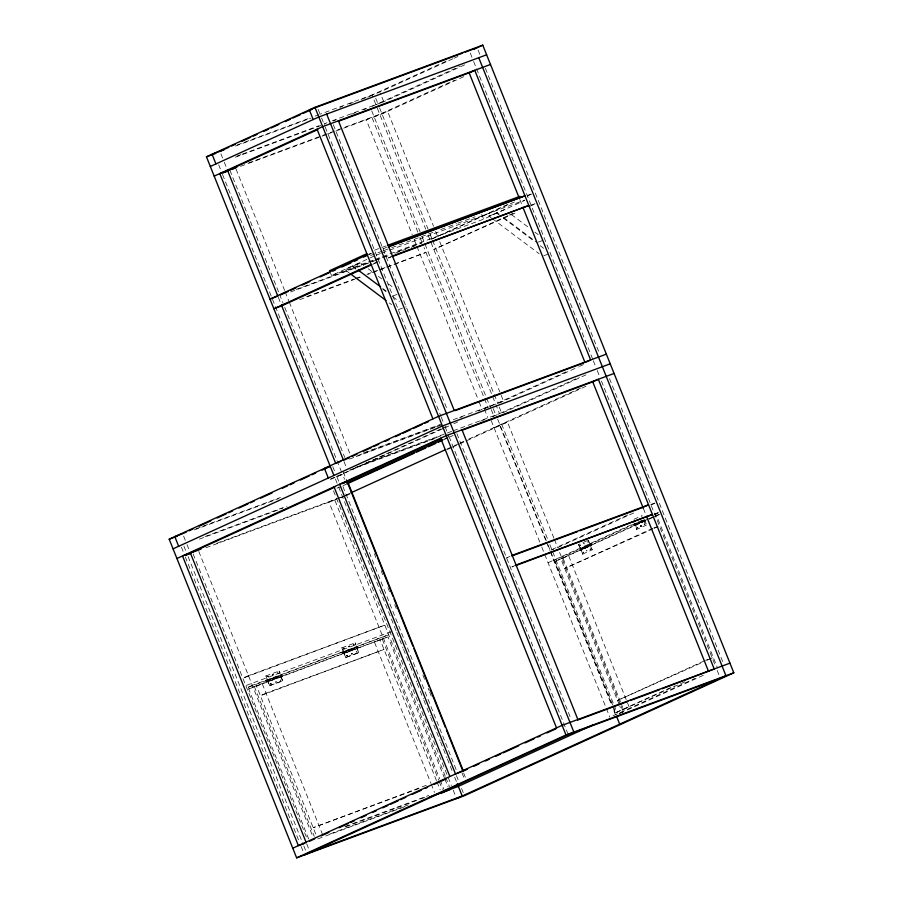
<?xml version="1.0" encoding="UTF-8"?>
<svg xmlns="http://www.w3.org/2000/svg" width="903" height="903" viewBox="0 0 903 903"><rect width="100%" height="100%" fill="white"/><g stroke="black" fill="none" stroke-linecap="round" stroke-linejoin="round"><path stroke-width="0.68" stroke-dasharray="4.51 3.39" d="M266.611 680.636C267.581 679.225 267.683 683.797 266.52 680.681M281.51 676.099C282.989 677.34 281.691 673.751 281.014 675.105M342.756 653.332L342.768 652.35M357.611 648.185C355.5 645.193 360.105 648.207 357.554 648.083M580.178 545.096C581.464 545.322 579.658 544.859 580.347 545.536M583.045 552.173C584.602 553.652 582.83 550.785 583.552 552.828M586.419 550.728C586.837 551.281 587.661 550.401 586.589 550.819M589.998 549.43L590.212 549.43M637.157 527.578L638.037 528.041L637.45 527.217M637.574 527.894L637.8 528.086M640.825 525.997C642.428 524.666 640.487 527.837 640.961 525.614M641.581 516.776L642.191 517.001M644.178 524.451L644.742 524.688L644.268 524.237M644.415 524.632L645.114 524.745L644.528 524.169M267.762 676.415L268.293 676.279M270.652 683.729C270.708 681.979 270.042 685.716 271.306 683.74M270.832 683.921L270.9 684.113M273.338 674.755C271.476 676.347 273.316 672.916 272.92 675.049M276.092 682.307L276.047 681.652L275.866 682.205M276.16 681.765L275.596 682.07M277.605 672.837L278.124 673.243M280.494 680.083L280.968 680.591M280.675 680.264L280.923 679.925M344.325 648.715L343.93 647.948M349.382 646.582L348.784 646.729M351.82 653.479C352.825 655.194 350.104 653.298 352.204 653.58M353.649 644.663C354.653 645.701 352.396 643.918 354.258 644.9M354.179 645.058L353.773 644.302M356.843 652.203L356.335 651.605L357.091 652.045M581.476 549.95C577.807 549.476 583.564 547.218 581.182 550.085L591.126 545.559L589.851 545.13L590.483 543.945M587.164 540.683L578.575 544.565L582.841 554.07L580.448 548.629M581.555 549.521L590.934 544.723L590.302 544.362L580.945 548.629L581.295 549.532M590.889 545.322L590.743 544.148M590.031 544.17L591.036 544.012L590.991 545.593M591.533 544.938L590.833 545.683M635.272 524.112C636.028 527.431 631.987 523.447 635.283 524.124M635.87 524.53L635.249 525.377L634.628 524.914M640.317 521.449L641.333 522.656L641.062 521.031M281.51 676.257C280.19 677.972 280.461 673.198 281.567 676.155M583.609 543.335C584.06 544.611 584.196 542.443 584.162 543.99M587.943 541.744L587.232 542.048M590.291 548.911C590.483 550.751 590.923 547.647 590.336 549.272M640.882 526.438L640.904 525.862M273.282 674.902L273.214 674.733M271.295 683.898L270.765 683.673M344.28 648.817L343.512 648.106L344.314 648.636M346.842 655.668C348.027 655.465 345.578 656.221 347.17 655.296M347.17 656.063L347.17 655.454M352.091 653.637L352.125 654.054M580.268 548.99L580.832 548.347M590.19 544.17L590.946 545.593M634.504 523.966L634.696 525.151M644.539 519.62L635.001 524.033L635.847 524.666M640.622 521.471L641.22 522.363L641.164 521.37M635.667 524.011L635.61 524.925L645.205 520.399M644.482 520.534L645.51 520.5M640.678 525.918L640.983 526.438L640.927 525.851M267.13 681.878L265.73 681.618L266.532 680.467M277.695 672.645L278.147 672.983M590.641 543.933L591.217 545.412M634.922 523.695L635.373 525.128M642.338 520.342L643.026 521.832L643.286 520.376M343.106 653.761L343.016 652.18L343.772 652.18L343.964 653.49L342.688 653.953L341.774 653.445L341.989 652.53L357.182 647.158M267.694 681.472L267.277 680.422L267.694 681.472L267.277 680.422L280.833 675.816M280.81 676.607L280.393 675.568L280.291 676.234M356.854 648.433L356.437 647.395L356.764 648.456L356.437 647.395L343.321 652.248C343.038 654.393 344.833 652.079 342.801 652.113M356.73 646.954L356.685 648.173L357.486 648.275L356.448 647.079L356.279 648.331L357.43 648.32M344.438 648.241L343.941 648.422M348.806 646.288C350.499 647.62 346.887 646.48 349.19 646.232M590.697 543.899L591.973 544.261L591.273 545.401M638.827 522.239L639.538 523.074L638.669 522.577M645.521 520.726C640.69 519.496 650.262 531.178 644.798 520.975M446.251 61.133L372.025 94.996L375.885 104.646M452.843 58.797L379.892 92.072L320.43 114.105M454.119 58.221L457.956 56.471M372.521 106.182L459.616 66.45M381.506 102.761L466.208 64.124M374.135 116.859L454.548 80.186M463.69 76.687L382.003 113.947L343.727 128.136M368.729 254.736L371.291 253.574M386.371 247.377L382.996 248.912L386.935 247.456M329.595 270.686L331.525 275.517L375.14 255.628M349.145 272.864L344.675 269.523L360.478 262.987L363.83 265.493M372.6 264.398L378.989 261.475L372.442 263.913M392.478 256L386.856 258.563L390.796 257.107M419.85 243.776L422.096 242.749L394.555 252.953M508.028 204.225L429.963 239.837L514.608 201.888M527.408 196.053L531.246 194.303M491.13 217.758L488.907 216.077L504.709 209.541L506.933 211.223M375.174 259.342L483.624 219.158L524.666 200.443M508.05 215.636L433.824 249.488L517.193 212.137M509.326 215.049L513.164 213.3M529.993 206.29L535.118 203.965M484.38 408.438L487.755 406.903L424.026 247.58M440.912 428.948L334.753 477.371L337.169 483.398M442.188 428.361L448.588 425.448M490.002 406.553L566.587 371.618M330.408 479.459L443.666 428.361M444.942 427.785L448.78 426.024M453.893 423.699L457.731 421.949M498.998 403.122L578.281 366.957M579.557 366.37L583.383 364.631M444.773 438.598L448.96 436.691M492.677 416.746L579.399 377.194M343.117 485.645L346.481 484.11M443.012 440.077L453.227 435.415M585.968 374.869L501.729 413.292L498.84 406.045M339.438 498.072L344.562 495.724M345.849 495.137L349.698 493.388M447.177 448.926L458.713 443.655M459.999 443.068L463.849 441.319M468.973 438.982L580.561 388.076M346.018 495.736L350.353 493.76L345.104 495.702M447.346 449.513L451.195 447.764M452.471 447.177L587.153 385.75M509.958 556.372L506.594 557.907L510.522 556.451M267.367 680.128L266.024 675.907L269.591 685.693L267.954 680.738L267.051 680.23L267.807 681.754L281.07 676.753L281.059 675.873L280.088 675.5L282.707 680.839L269.591 685.693M282.707 680.839L279.129 671.053L280.472 675.275M516.064 565.007L510.455 567.558L513.073 566.587M627.799 514.958L549.814 550.537L553.742 549.08M557.682 547.624L634.391 512.633M651.007 505.048L654.844 503.298M308.657 838.966L248.675 688.989L254.285 686.427L388.019 636.875L444.355 777.72M267.785 680.806L267.186 681.088L281.059 675.873M343.411 651.955C337.53 636.096 350.669 668.942 343.998 653.433L357.114 648.568L358.751 652.666L345.635 657.519M358.751 652.666L355.184 642.868L356.527 647.09M633.985 519.293L642.168 515.557M343.829 652.632L343.23 652.914L357.114 647.699M356.335 648.049L356.945 647.778M548.065 562.75L634.222 523.458M655.183 513.886L657.734 512.723M642.564 520.184L561.542 557.275L553.674 560.199M654.867 514.71L657.429 513.536M248.675 688.989L388.019 636.875M580.922 549.893L580.505 549.396L590.934 544.723L580.731 549.306M634.741 524.654L644.324 520.297L644.81 520.749M634.978 524.564L645.182 519.981M612.629 704.837L555.255 561.373L648.027 519.056M645.363 520.817L634.865 525.14M555.255 561.373L647.722 519.868M648.997 519.293L658.885 514.778M582.435 554.216L592.199 549.803L590.562 545.717M633.296 521.031L636.671 529.474L646.435 525.061M652.632 528.379L564.725 568.472L652.858 528.944M654.133 528.368L657.96 526.618M704.148 660.928L617.505 700.446L701.823 662.655M706.914 660.33L713.291 657.429L709.352 658.885M613.148 706.135L615.756 712.659L674.225 685.987M615.756 712.659L685.298 681.607M613.058 715.797L695.152 678.345M619.65 713.46L626.061 710.537M627.337 709.95L704.295 674.846M237.173 144.954L309.853 118.033M315.147 116.069L319.109 114.602M235.525 146.049L310.858 118.135M339.923 107.367L342.564 106.385M349.179 103.935L353.141 102.468M361.065 99.533L366.358 97.569M367.679 97.084L372.962 95.131M237.026 156.106L241.033 154.616M242.309 154.142L319.019 125.72M324.29 123.767L326.954 122.774M332.214 120.833L383.752 101.734L380.377 93.28M235.378 157.19L325.283 123.88M333.218 120.946L335.893 119.952M351.719 114.083L355.726 112.593M363.604 109.681L366.313 108.676M248.822 162.822L387.613 111.385L433.542 226.224M240.559 166.355L326.525 134.502M327.845 134.016L334.46 131.567M335.792 131.07L342.395 128.621M374.485 250.21L386.394 245.808M368.582 254.251L371.201 253.28M527.228 195.466L531.156 194.01M370.591 255.504L382.5 251.09M383.82 250.594L390.435 248.144M391.755 247.659L435.404 231.484M440.687 229.531L447.301 227.082M448.622 226.585L456.557 223.651M457.889 223.154L475.08 216.788M376.416 255.041L380.389 253.574M381.709 253.077L388.324 250.628M389.644 250.142L524.541 200.161M360.478 262.987L352.61 265.9L355.963 268.405M488.907 216.077L496.763 213.164L498.998 214.835M331.525 275.517L373.853 259.838M296.229 289.389L368.334 262.671M369.643 262.186L373.582 260.73M374.892 260.233L389.317 254.894M290.608 291.951L374.531 260.854M375.84 260.369L382.387 257.942M383.707 257.457L390.254 255.03M395.503 253.077L405.989 249.194M411.237 247.253L415.166 245.797M531.088 205.128L535.016 203.672M306.648 296.613L353.841 279.129M355.15 278.643L361.708 276.205M366.957 274.264L372.194 272.322M373.515 271.837L385.31 267.469M386.619 266.983L425.956 252.411L367.893 274.399M299.717 299.661L354.789 279.253M356.098 278.767L362.656 276.341M392.805 296.015L399.363 293.577M538.346 242.083L544.893 239.656M398.268 309.661L406.136 306.749M543.798 255.741L549.047 253.799M363.367 452.99L442.718 423.586M453.295 419.669L503.479 401.079L500.352 393.245M357.757 455.552L439.75 425.166M459.548 417.829L462.234 416.836M478.105 410.955L482.067 409.488L478.488 400.334M484.663 408.528L491.266 406.079M349.54 459.074L354.834 457.121M356.154 456.625L435.438 427.254M436.759 426.758L440.72 425.29M365.907 463.137L451.872 431.284M453.193 430.799L499.483 413.642L427.729 234.272M355.003 467.664L442.289 435.314M480.588 421.125L485.938 419.15M349.438 470.203L435.336 438.373M195.94 528.797L280.517 497.463M330.735 478.861L342.621 474.447L344.551 479.279M194.292 529.892L278.869 498.558M493.986 427.57L501.854 424.658L547.782 539.486M205.049 536.517L287.041 506.131M199.428 539.08L282.752 508.208M336.943 488.128L340.871 486.672M216.844 543.234L342.485 496.673M205.94 547.749L336.875 499.235M340.803 497.779L344.743 496.323M650.815 504.461L654.743 503.005M654.675 514.123L658.614 512.667M659.63 514.213L648.772 518.717L651.39 517.746M578.575 544.565L580.618 548.505M652.711 517.261L656.639 515.805L717.151 667.08M636.671 529.474L635.452 523.593M592.199 549.803L587.921 540.299M653.941 527.883L657.881 526.426M265.73 676.042L279.129 671.053M341.774 647.869L355.184 642.868M246.361 685.366L393.155 630.971M266.757 680.298L280.686 675.139M269.884 685.569L283 680.704M345.928 657.384L359.044 652.53M705.424 660.341L708.042 659.371M623.33 711.778L615.462 714.691L612.336 706.868M426.306 785.305L313.183 827.701L419.387 788.342M344.946 826.538L428.857 795.441M345.894 826.663L419.319 799.46M420.629 798.974L427.187 796.548M330.058 833.898L409.409 804.494M317.833 838.91L324.448 836.46M325.769 835.964L405.131 806.571M343.648 653.309C342.892 650.262 344.438 654.81 342.88 653.422M638.816 521.9L639.742 523.277L638.41 522.51M645.69 520.625L644.765 520.286M634.877 523.954L634.538 524.756M590.472 545.412L590.302 544.362L590.088 545.04M580.629 548.697L579.647 549.611L580.753 549.938M590.37 544.046L591.036 544.148M580.719 548.437L581.588 549.476L580.494 549.792M351.865 654.111L351.741 653.377M268.236 676.234L267.401 676.652L268.304 676.765M635.159 523.717L635.825 524.508M511.403 214.564L528.153 227.104M534.847 232.127L538.199 234.633M496.842 212.465L499.066 214.135M503.535 217.476L537.025 242.568M503.468 218.187L534.723 241.598M540.31 245.785L543.662 248.291M492.248 218.594L539.147 253.72M368.3 268.846L372.758 272.187M378.346 276.363L381.698 278.88M388.392 283.892L393.979 288.08M382.759 288.486L386.112 290.992M352.542 266.611L355.895 269.117M382.691 289.186L386.032 291.692M392.737 296.715L399.431 301.737M389.34 302.979L391.563 304.65M581.509 548.866L580.945 548.629L581.363 549.667M354.258 648.614C352.836 647.733 354.529 650.589 354.326 648.749M346.459 651.661C345.262 650.273 346.244 653.501 346.504 651.797M278.282 676.923C277.074 675.546 278.056 678.763 278.316 677.058M269.805 680.117C270.956 681.528 270.065 678.266 269.76 679.97M478.127 50.128L480.057 54.948M485.408 68.323L599.705 354.1M609.514 378.628L723.292 663.095M470.26 53.04L472.675 59.079M473.635 61.483L593.079 360.116M593.361 360.828L595.777 366.866M597.222 370.49L599.366 375.829M601.454 381.066L715.097 665.184M717.196 670.421L720.334 678.277M519.778 199.428L522.385 205.952M643.365 508.423L645.972 514.947M481.694 214.338L483.624 219.158M588.327 540.141L589.964 544.238M435.63 231.439L437.718 236.654M439.761 241.744L499.833 391.936M563.122 558.46L620.496 701.913M621.016 703.223L623.623 709.747M553.923 538.233L507.463 422.096L499.596 425.008L546.055 541.145M554.442 539.531L557.569 547.365M559.612 552.455L622.81 710.469M619.289 704.882L560.865 558.822L568.732 555.898L629.233 707.184L621.366 710.097L619.808 706.191M375.727 98.258L378.143 104.296M379.587 107.908L427.932 228.775M430.02 234.001L432.108 239.216M432.627 240.525L497.35 402.332M377.341 108.27L425.685 229.136M549.871 544.701L613.543 703.9M614.074 705.209L617.2 713.031M497.677 419.116L547.421 543.493M547.952 544.802L612.889 707.162M613.408 708.471L616.027 715.018M493.23 408.607L496.119 415.854M546.575 542.443L549.701 550.277M550.232 551.586L611.816 705.559M371.731 110.832L420.064 231.699M422.119 236.834L490.724 408.348M491.255 409.657L493.873 416.204M417.818 232.048L371.889 117.221L366.268 119.783L412.197 234.611M419.906 237.263L421.983 242.489M491.176 420.527L541.269 545.796M541.8 547.094L609.852 717.253M484.392 409.104L487.778 417.558M414.285 239.826L416.373 245.052M416.904 246.35L477.969 399.024M333.309 124.682L447.617 410.459M456.907 433.677L571.204 719.454M318.161 109.398L320.091 114.218M321.581 117.943L324.73 125.799M325.249 127.109L440.991 416.464M441.274 417.186L443.204 422.017M445.134 426.837L448.836 436.104M449.039 436.6L568.247 734.636M236.044 169.053L284.592 290.405M285.111 291.714L288.757 300.846M289.287 302.144L350.353 454.819M229.915 170.306L278.971 292.967M279.501 294.265L283.023 303.081M284.716 307.313L344.743 457.381M220.896 153.758L222.827 158.589M224.283 162.213L227.658 170.656M278.35 297.392L280.901 303.758M344.009 461.557L346.425 467.585M343.208 471.908L346.346 479.764M463.657 773.047L465.756 778.284M218.673 164.775L222.375 174.042M222.567 174.527L341.774 472.562M374.361 553.787L375.919 557.704M381.145 570.752L382.703 574.669M387.929 587.718L389.498 591.634M394.713 604.683L396.282 608.588M422.897 675.139L425.505 681.663M428.112 688.188L429.162 690.806M429.681 692.104L431.25 696.021M462.043 773.013L464.131 778.228M342.937 486.536L456.715 771.004M332.789 466.67L334.72 471.501M337.011 477.01L338.941 481.841M456.433 775.564L458.521 780.79M461.568 788.421L463.499 793.252M338.625 487.022L396.236 631.084M396.767 632.382L403.02 648.049M403.551 649.347L409.804 665.014M410.334 666.312L416.599 681.968M417.118 683.278L419.726 689.802M420.245 691.111L423.383 698.933M423.902 700.243L426.509 706.767M427.029 708.065L430.167 715.898M430.686 717.208L433.293 723.732M433.812 725.03L440.077 740.697M440.608 741.995L446.861 757.651M447.391 758.96L452.606 772.009M454.694 777.235L456.783 782.449M333.489 490.792L349.924 531.856M350.443 533.165L356.708 548.821M357.227 550.13L451.365 785.486M453.216 790.125L456.117 797.372M445.258 776.23L334.618 499.596L329.008 502.158L439.648 778.792M445.789 777.539L449.434 786.671M444.874 779.029L448.001 786.852M440.167 780.09L443.824 789.233M382.409 639.437L438.745 780.282M439.264 781.58L442.391 789.414M436.488 780.632L380.152 639.787L374.542 642.349L430.878 783.194M437.007 781.942L440.179 789.865M431.182 783.973L434.569 792.428M322.653 834.79L262.152 683.515L256.542 686.077L317.043 837.352M254.285 686.427L314.267 836.404M198.784 551.428L312.562 835.885M193.163 553.979L306.422 837.149M183.636 536.134L185.566 540.965M187.011 544.588L189.653 551.18M306.738 843.921L309.153 849.96M183.907 546.123L186.007 551.361M188.095 556.598L303.306 844.644M303.837 845.953L305.925 851.19M181.401 547.139L183.817 553.178M185.296 556.903L299.604 842.668M301.128 846.483L303.543 852.522M269.546 679.564C270.166 682.758 271.351 678.255 269.546 679.564M272.175 678.582C272.785 681.788 273.97 677.284 272.175 678.582M272.367 678.74L273.011 679.474L272.367 678.74M274.794 677.611C275.404 680.817 276.589 676.313 274.794 677.611M274.986 677.758L275.629 678.503L274.986 677.758M277.413 676.64C278.011 679.835 279.241 675.354 277.413 676.64M345.589 651.379C346.188 654.573 347.418 650.092 345.589 651.379M348.219 650.408C348.829 653.603 350.014 649.099 348.219 650.408M348.411 650.555L349.055 651.3L348.411 650.555M350.838 649.438C351.448 652.632 352.633 648.128 350.838 649.438M351.03 649.584L351.673 650.329L351.03 649.584M353.457 648.467C354.078 651.661 355.263 647.158 353.457 648.467M582.333 547.895C582.898 551.214 584.76 546.349 582.333 547.895M582.582 548.042L583.417 548.674L582.582 548.042M584.207 547.049C584.772 550.356 586.634 545.491 584.207 547.049M584.444 547.184L585.291 547.816L584.444 547.184M586.081 546.191C586.645 549.509 588.508 544.644 586.081 546.191M586.318 546.326L587.164 546.958L586.318 546.326M587.943 545.344C588.508 548.652 590.37 543.787 587.943 545.344M588.192 545.48L589.027 546.112L588.192 545.48M636.581 523.153C637.146 526.472 639.008 521.607 636.581 523.153M636.818 523.3L637.665 523.921L636.818 523.3M642.428 520.738L643.275 521.37L642.428 520.738M248.46 675.647L242.851 678.209L384.825 625.124L248.46 675.647M252.332 685.309L246.722 687.86L388.685 634.775L252.332 685.309M266.013 693.165L260.403 695.728L384.012 649.449L266.013 693.165"/><path stroke-width="1.35" d="M333.907 475.475L206.46 156.817L314.944 107.333L482.766 45.15L733.812 672.803L464.469 795.667L296.635 857.85L169.188 539.193L438.531 416.328L606.365 354.145M219.937 151.343L228.899 147.257M231.45 146.094L235.288 144.345M241.688 141.421L250.65 137.335M253.212 136.172L257.05 134.423M263.45 131.499L268.563 129.163M271.126 128L278.801 124.49M285.201 121.578L290.326 119.241M292.888 118.067L300.564 114.568M303.126 113.406L312.077 109.319M210.32 166.479L318.804 116.995L486.627 54.801M473.319 49.462L477.156 47.712L465.259 52.114M478.285 47.193L482.766 45.15M214.18 176.13L322.664 126.646L490.498 64.463M223.165 172.71L317.777 129.558M232.161 169.279L235.525 167.744M329.595 270.686L366.799 253.72M367.261 254.736L269.997 299.107L277.864 296.195M280.427 295.021L288.102 291.522M290.664 290.348L295.789 288.012M302.189 285.1L309.864 281.601M320.102 276.928L329.064 272.841M332.902 271.092L335.464 269.918M341.853 267.006L350.815 262.92M354.653 261.159L357.216 259.996M363.616 257.073L367.453 255.323M371.133 264.398L273.869 308.758L281.736 305.846L371.314 264.985M183.941 533.142L186.503 531.969M189.066 530.806L192.903 529.056M199.292 526.133L210.805 520.884M217.194 517.972L226.145 513.886M228.707 512.723L232.545 510.974M238.945 508.05L247.896 503.964M250.447 502.802L254.285 501.052M260.685 498.129L272.198 492.88M282.425 488.218L287.538 485.882M290.1 484.719L293.938 482.97M300.327 480.046L309.277 475.96M311.84 474.797L315.678 473.048M322.066 470.136L329.742 466.637M344.291 459.988L349.405 457.663M351.956 456.5L357.057 454.175M363.446 451.263L371.099 447.764M373.65 446.601L378.752 444.276M385.141 441.364L388.967 439.614M395.345 436.702L400.458 434.377M403.009 433.214L410.662 429.715M413.213 428.553L422.152 424.478M424.703 423.315L428.53 421.566M173.049 548.855L442.391 425.99L610.225 363.807M176.909 558.505L446.263 435.641L614.085 373.458M334.844 487.146L186.063 555.006L191.391 553.144M342.542 483.636L441.296 438.576M347.023 483.184L442.583 439.592M347.26 483.76L364.394 475.937M365.128 475.599L376.619 470.361M376.788 470.282L386.134 466.027M386.834 465.7L396.022 461.512M397.049 461.038L405.989 456.963M406.598 456.692L414.274 453.182M416.554 452.143L425.776 447.933M428.338 446.771L435.788 443.373M438.35 442.199L442.402 440.348M350.974 492.801L445.89 449.513M644.065 506.865L648.557 504.822L512.204 555.345M292.775 848.199L562.129 725.335L729.951 663.152M309.627 841.178L314.752 838.842M321.163 835.918L328.861 832.408M339.122 827.724L348.106 823.626M350.669 822.464L354.518 820.703M360.929 817.779L366.054 815.443M372.476 812.519L376.314 810.759M382.737 807.835L387.861 805.499M390.423 804.325L398.121 800.814M400.684 799.64L405.819 797.304M412.231 794.38L421.204 790.283M425.053 788.533L427.627 787.36M434.038 784.436L445.574 779.165M463.532 770.981L467.382 769.221M473.793 766.297L478.929 763.961M485.34 761.026L489.189 759.276M495.6 756.353L500.736 754.005M503.298 752.842L518.683 745.822M525.106 742.898L534.079 738.801M537.928 737.04L540.491 735.877M546.902 732.943L555.887 728.856M296.635 857.85L565.989 734.986L733.812 672.803M304.503 854.938L573.856 732.073L326.672 114.071M445.992 791.321L450.484 789.278M662.249 688.718L714.217 668.976L598.35 379.294L592.74 381.845L643.365 508.423M457.866 786.581L593.824 724.567M456.602 798.579L725.944 675.715L478.759 57.724M462.618 53.096L309.334 109.895L313.194 119.546M223.967 149.853L212.07 154.266L215.93 163.917M206.46 156.817L215.704 153.397M338.151 121.397L471.772 71.879M236.913 167.224L219.79 173.579L335.656 463.262L340.905 461.32M223.357 172.733L228.662 170.769M387.714 245.311L519.97 196.312M388.606 246.35L524.97 195.827L388.245 246.959M392.478 256L528.831 205.478L392.105 256.621M455.338 410.583L583.62 363.051M329.719 466.422L324.437 468.375L328.297 478.037M182.733 533.696L174.798 536.63L178.659 546.292M461.738 430.392L593.993 381.382M169.188 539.193L177.112 536.258M200.974 549.114L182.519 555.943L298.385 845.637L304.943 843.21M511.832 555.966L577.389 531.675M580.008 530.704L642.947 507.384M516.064 565.007L652.417 514.473L515.692 565.617M577.604 720.075L627.867 701.45M630.508 700.468L659.608 689.689M568.247 734.636L720.334 678.277M429.252 797.146L458.352 786.366M440.833 793.331L444.807 791.863M310.124 852.376L462.212 796.017L457.302 783.759M358.198 270.087L380.524 286.804M350.262 273.699L385.987 300.462M519.248 198.118L469.154 72.85L474.764 70.287L590.63 359.981L585.02 362.543L522.905 207.261M646.492 516.256L708.607 671.539M616.557 716.327L619.695 724.183M338.399 120.821L454.265 410.504M461.997 429.817L577.864 719.499M314.944 107.333L565.989 734.986M317.055 129.208L432.921 418.89M440.653 438.203L556.519 727.886M227.466 170.17L277.763 295.924M281.409 305.022L343.524 460.349M346.876 481.073L376.72 555.706M377.77 558.325L392.963 596.296M394.001 598.915L412.863 646.051M413.913 648.67L429.094 686.63M430.144 689.249L445.326 727.22M446.375 729.838L462.607 770.428M334.031 486.841L449.897 776.524M190.172 552.478L306.252 842.725M347.508 481.367L339.641 484.279L455.507 773.961L463.374 771.049L347.508 481.367"/></g></svg>
